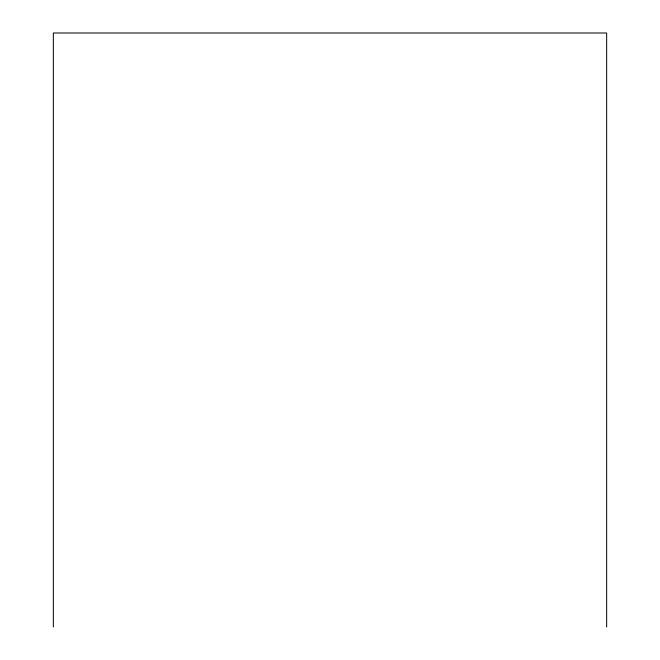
<?xml version="1.0" encoding="UTF-8"?>
<svg xmlns="http://www.w3.org/2000/svg" width="660" height="660" viewBox="0 0 660 660"><rect width="100%" height="100%" fill="white"/><g stroke="black" fill="none" stroke-linecap="round" stroke-linejoin="round"><path stroke-width="0.99" d="M606.655 627L606.655 33L53.344 33L53.344 627"/></g></svg>
